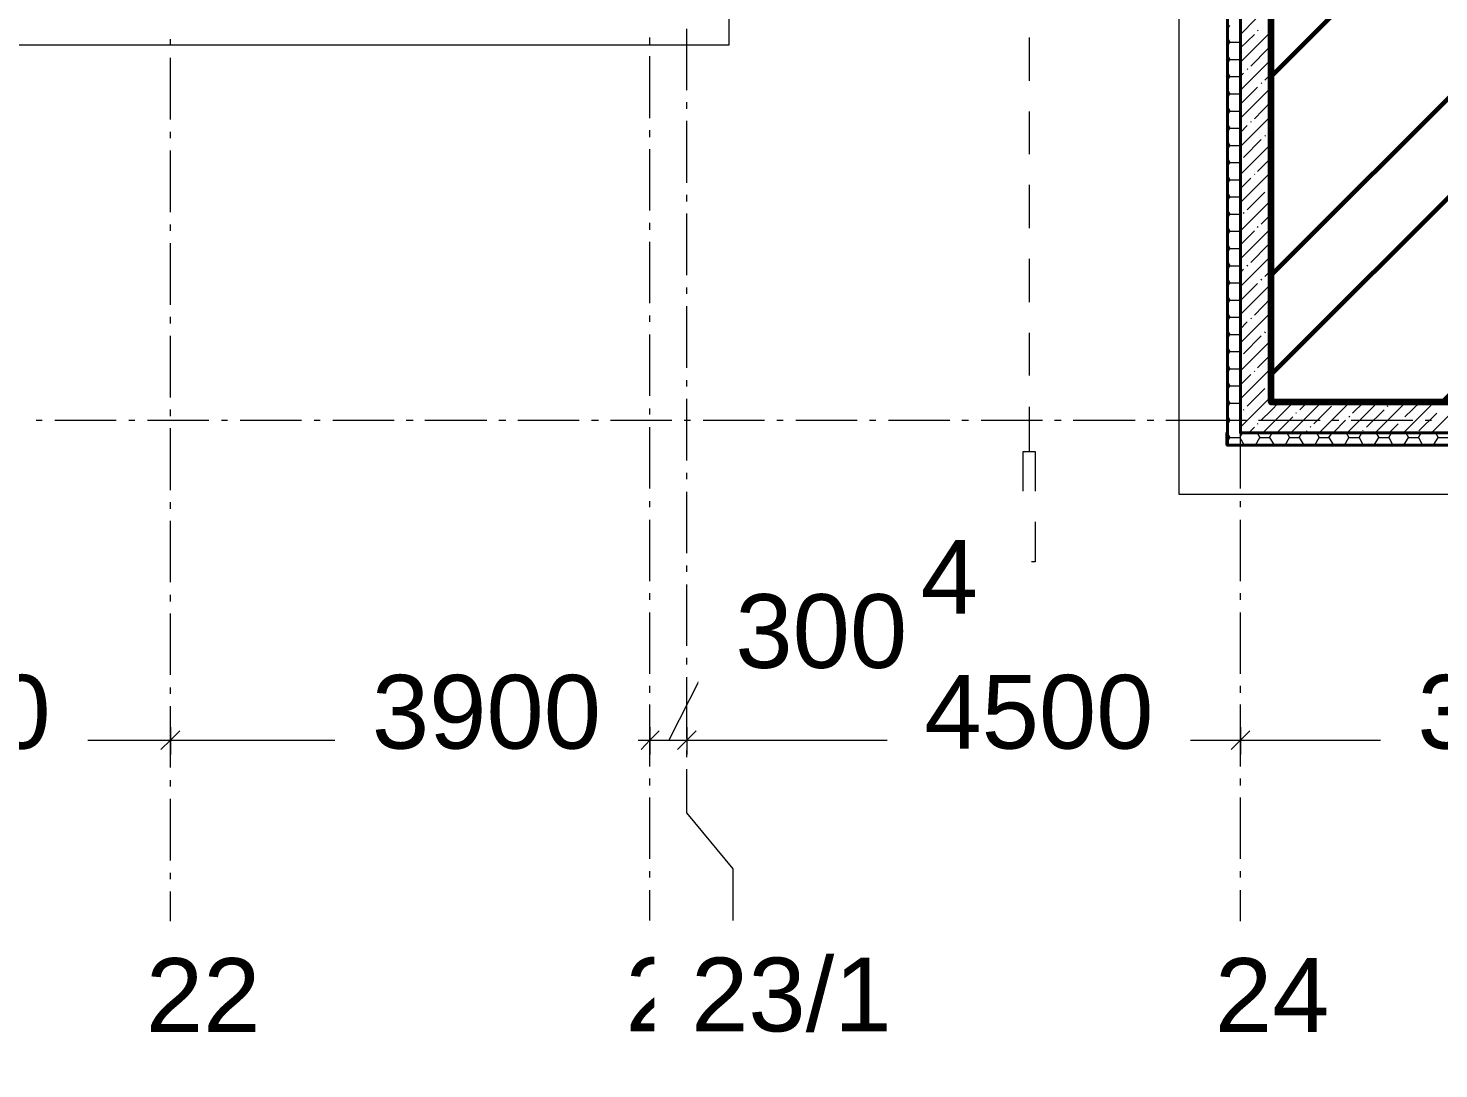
# Model space of a CAD drawing. Header units: millimetres. Extents: x -213911 to 415037, y -3642 to 107391.
# Drawn here: x -127343 to -115867, y -29 to 8437 of the extents above; entities that cross this region are included whole.
import ezdxf

# ---------------------------------------------------------------- set-up
doc = ezdxf.new("R2010")
doc.units = ezdxf.units.MM
for name, color, linetype, lineweight in [('9.1 Стен подвал шпак', 160, 'Continuous', 90), ('9.3 клининг подвал', 190, 'Continuous', 60), ('Оси', 7, 'Continuous', 9)]:
    doc.layers.add(name, color=color, linetype=linetype, lineweight=lineweight)
doc.styles.get("Standard").update_dxf_attribs({"font": 'arial.ttf'})

msp = doc.modelspace()

# ---------------------------------------------------------------- hatches: boundary and pattern name
at = {"layer": '9.3 клининг подвал'}
h = msp.add_hatch(dxfattribs=at)
h.set_pattern_fill('ANSI32', color=256, scale=180)
h.paths.add_polyline_path([(-99696.7, 15736), (-112626, 15736), (-112626, 16456.2), (-117358, 16456.2), (-117358, 15736), (-117230.9, 15736), (-117230.9, 5395.1), (-99696.7, 5395.1)])
h.paths.add_polyline_path([(-105220.9, 10652.4), (-105220.9, 10432.1), (-112626, 10432.1), (-112626, 10652.4)], flags=16)

# ---------------------------------------------------------------- linework, layer by layer
at = {"lineweight": 40}
for points in [[(-121873.9, 14698.1), (-121873.9, 17705.9), (-122094.2, 17705.9), (-122094.2, 13151.8), (-122094.2, 12901.9), (-117480.8, 12901.9), (-117480.8, 5145.1), (-117230.9, 5145.1), (-113206.4, 5145.1), (-113206.4, 5395.1), (-117230.9, 5395.1), (-117230.9, 12901.9), (-117230.9, 13151.8), (-117230.9, 15854.6), (-117480.8, 15854.6), (-117480.8, 13151.8), (-121873.9, 13151.8), (-121873.9, 14579.5)], [(-122034.9, 8690.9), (-122034.9, 8792.6), (-122034.9, 12791.7), (-122034.9, 12796), (-117586.7, 12796), (-117586.7, 12791.7), (-117586.7, 5145.1), (-117586.7, 5043.4), (-81632.9, 5043.4), (-81632.9, 5145.1), (-81632.9, 5043.4)], [(-117586.7, 5145.1), (-117591, 5145.1), (-117591, 5043.4)], [(-117591, 5145.1), (-117591, 5145.1)], [(-117489.3, 5145.1), (-117489.3, 5145.1)]]:
    msp.add_lwpolyline(points, dxfattribs=at)
at = {"layer": '9.1 Стен подвал шпак'}
msp.add_lwpolyline([(-112626, 15736), (-99696.7, 15736), (-99696.7, 5395.1), (-117230.9, 5395.1), (-117230.9, 15736), (-117358, 15736), (-117358, 16456.2), (-112626, 16456.2)], close=True, dxfattribs=at)
at = {"layer": 'Оси', "lineweight": 9}
for points in [[(-122034.9, 12402), (-117980.7, 12402), (-117980.7, 4645.2), (-81234.7, 4645.2), (-81234.7, 27161.4), (-86394.6, 27161.4), (-95083.3, 27161.4), (-113278.4, 27161.4), (-113278.4, 32867.8), (-122094.2, 32867.8), (-122094.2, 32465.3)], [(-104132.1, 26661.5), (-81734.6, 26661.5), (-81734.6, 5145.1), (-117489.3, 5145.1)], [(-122034.9, 8792.6), (-122034.9, 12791.7), (-117591, 12791.7), (-117591, 5145.1)], [(-168333.9, 5043.4), (-168333.9, 4645.2), (-130647.4, 4645.2), (-130647.4, 8301.2), (-121640.9, 8301.2), (-121640.9, 12300.3), (-122034.9, 12300.3)], [(-117480.8, 8385.9), (-117230.9, 8640.1)], [(-121984.1, 7932.6), (-121984.1, 8432.5)], [(-117586.7, 8424.1), (-117565.6, 8462.2)], [(-117480.8, 8161.4), (-117230.9, 8411.3)], [(-117480.8, 8275.8), (-117366.5, 8385.9)], [(-117341, 8415.6), (-117336.8, 8419.8)], [(-126186.5, 8297), (-126186.5, 8347.8)], [(-122284.9, 8305.4), (-122284.9, 8360.5)], [(-119196.6, 8008.9), (-119196.6, 8360.5)], [(-117586.7, 8360.5), (-117565.6, 8322.4), (-117489.3, 8322.4)], [(-117586.7, 8284.3), (-117565.6, 8322.4)], [(-117480.8, 8305.4), (-117480.8, 8360.5)], [(-117396.1, 8127.5), (-117256.3, 8271.5)], [(-126186.5, 7695.4), (-126186.5, 8195.3)], [(-122284.9, 7703.9), (-122284.9, 8208)], [(-117586.7, 8220.7), (-117565.6, 8182.6), (-117489.3, 8182.6)], [(-117586.7, 8144.5), (-117565.6, 8182.6)], [(-117480.8, 7703.9), (-117480.8, 8208)], [(-117480.8, 7932.6), (-117230.9, 8182.6)], [(-117586.7, 8080.9), (-117565.6, 8042.8), (-117489.3, 8042.8)], [(-117586.7, 8004.7), (-117565.6, 8042.8)], [(-117480.8, 8047), (-117455.4, 8072.4)], [(-117425.8, 8102.1), (-117421.5, 8106.3)], [(-117281.7, 8013.1), (-117230.9, 8068.2)], [(-117586.7, 7941.1), (-117565.6, 7903), (-117489.3, 7903)], [(-117480.8, 7818.3), (-117341, 7958.1)], [(-117480.8, 7703.9), (-117230.9, 7953.8)], [(-117311.4, 7987.7), (-117307.2, 7991.9)], [(-121984.1, 7780.1), (-121984.1, 7835.2)], [(-117586.7, 7864.9), (-117565.6, 7903)], [(-117366.5, 7699.6), (-117230.9, 7839.4)], [(-119196.6, 7411.6), (-119196.6, 7758.9)], [(-117586.7, 7801.3), (-117565.6, 7763.2), (-117489.3, 7763.2)], [(-117586.7, 7725.1), (-117565.6, 7763.2)], [(-117480.8, 7475.1), (-117230.9, 7725.1)], [(-126186.5, 7542.9), (-126186.5, 7593.7)], [(-122284.9, 7551.4), (-122284.9, 7606.4)], [(-121984.1, 7178.6), (-121984.1, 7682.7)], [(-117586.7, 7661.5), (-117565.6, 7623.4), (-117489.3, 7623.4)], [(-117586.7, 7585.3), (-117565.6, 7623.4)], [(-117480.8, 7589.5), (-117425.8, 7644.6)], [(-117480.8, 7551.4), (-117480.8, 7606.4)], [(-117396.1, 7674.2), (-117391.9, 7678.5)], [(-117256.3, 7585.3), (-117230.9, 7610.7)], [(-117586.7, 7521.7), (-117565.6, 7483.6), (-117489.3, 7483.6)], [(-117586.7, 7445.5), (-117565.6, 7483.6)], [(-117480.8, 7246.3), (-117230.9, 7496.3)], [(-117455.4, 7386.1), (-117311.4, 7530.2)], [(-117281.7, 7559.8), (-117277.5, 7564.1)], [(-126186.5, 6941.3), (-126186.5, 7441.2)], [(-122284.9, 6954), (-122284.9, 7453.9)], [(-117586.7, 7381.9), (-117565.6, 7343.8), (-117489.3, 7343.8)], [(-117480.8, 6954), (-117480.8, 7453.9)], [(-117480.8, 7360.7), (-117476.6, 7365)], [(-117341, 7271.8), (-117230.9, 7381.9)], [(-117586.7, 7305.7), (-117565.6, 7343.8)], [(-117586.7, 7242.1), (-117565.6, 7204), (-117489.3, 7204)], [(-117480.8, 7017.6), (-117230.9, 7267.5)], [(-117366.5, 7246.3), (-117362.2, 7250.6)], [(-119196.6, 6810), (-119196.6, 7161.6)], [(-117586.7, 7165.9), (-117565.6, 7204)], [(-117480.8, 7132), (-117396.1, 7216.7)], [(-117256.3, 7132), (-117247.8, 7136.2)], [(-121984.1, 7026.1), (-121984.1, 7081.1)], [(-117586.7, 7102.3), (-117565.6, 7064.2), (-117489.3, 7064.2)], [(-117586.7, 7026.1), (-117565.6, 7064.2)], [(-117480.8, 6788.8), (-117230.9, 7038.8)], [(-117425.8, 6958.3), (-117281.7, 7102.3)], [(-121984.1, 6428.7), (-121984.1, 6928.6)], [(-117586.7, 6962.5), (-117565.6, 6924.4), (-117489.3, 6924.4)], [(-117586.7, 6886.3), (-117565.6, 6924.4)], [(-117455.4, 6928.6), (-117451.2, 6937.1)], [(-117311.4, 6843.9), (-117230.9, 6924.4)], [(-126186.5, 6788.8), (-126186.5, 6839.7)], [(-122284.9, 6797.3), (-122284.9, 6852.4)], [(-117586.7, 6822.7), (-117565.6, 6784.6), (-117489.3, 6784.6)], [(-117586.7, 6746.5), (-117565.6, 6784.6)], [(-117480.8, 6797.3), (-117480.8, 6852.4)], [(-117480.8, 6560.1), (-117230.9, 6810)], [(-117480.8, 6674.4), (-117366.5, 6788.8)], [(-117341, 6814.2), (-117336.8, 6822.7)], [(-126186.5, 6187.3), (-126186.5, 6687.1)], [(-122284.9, 6200), (-122284.9, 6699.9)], [(-117586.7, 6682.9), (-117565.6, 6644.8), (-117489.3, 6644.8)], [(-117480.8, 6200), (-117480.8, 6699.9)], [(-117396.1, 6530.4), (-117256.3, 6674.4)], [(-119196.6, 6208.4), (-119196.6, 6560.1)], [(-117586.7, 6606.7), (-117565.6, 6644.8)], [(-117586.7, 6543.1), (-117565.6, 6505), (-117489.3, 6505)], [(-117480.8, 6335.5), (-117230.9, 6585.5)], [(-117586.7, 6466.9), (-117565.6, 6505)], [(-117480.8, 6449.9), (-117455.4, 6475.3)], [(-117425.8, 6500.8), (-117421.5, 6509.2)], [(-117281.7, 6416), (-117230.9, 6471.1)], [(-121984.1, 6276.2), (-121984.1, 6327.1)], [(-117586.7, 6403.3), (-117565.6, 6365.2), (-117489.3, 6365.2)], [(-117586.7, 6327.1), (-117565.6, 6365.2)], [(-117480.8, 6221.2), (-117341, 6361)], [(-117480.8, 6106.8), (-117230.9, 6356.7)], [(-117311.4, 6386.4), (-117307.2, 6394.8)], [(-117586.7, 6263.5), (-117565.6, 6225.4), (-117489.3, 6225.4)], [(-117586.7, 6187.3), (-117565.6, 6225.4)], [(-117366.5, 6102.5), (-117230.9, 6242.3)], [(-126186.5, 6034.8), (-126186.5, 6089.8)], [(-122284.9, 6047.5), (-122284.9, 6098.3)], [(-121984.1, 5674.7), (-121984.1, 6174.6)], [(-117586.7, 6123.7), (-117565.6, 6085.6), (-117489.3, 6085.6)], [(-117586.7, 6047.5), (-117565.6, 6085.6)], [(-117480.8, 5878), (-117230.9, 6128)], [(-117480.8, 6047.5), (-117480.8, 6098.3)], [(-117586.7, 5983.9), (-117565.6, 5945.8), (-117489.3, 5945.8)], [(-117480.8, 5992.4), (-117425.8, 6047.5)], [(-117396.1, 6072.9), (-117391.9, 6077.1)], [(-117256.3, 5988.2), (-117230.9, 6013.6)], [(-126186.5, 5433.2), (-126186.5, 5933.1)], [(-122284.9, 5445.9), (-122284.9, 5945.8)], [(-119196.6, 5611.1), (-119196.6, 5958.5)], [(-117586.7, 5907.7), (-117565.6, 5945.8)], [(-117480.8, 5445.9), (-117480.8, 5945.8)], [(-117480.8, 5649.2), (-117230.9, 5899.2)], [(-117455.4, 5789), (-117311.4, 5933.1)], [(-117281.7, 5958.5), (-117277.5, 5967)], [(-117586.7, 5844.1), (-117565.6, 5806), (-117489.3, 5806)], [(-117586.7, 5767.9), (-117565.6, 5806)], [(-117480.8, 5763.6), (-117476.6, 5763.6)], [(-117341, 5674.7), (-117230.9, 5784.8)], [(-117586.7, 5704.3), (-117565.6, 5666.2), (-117489.3, 5666.2)], [(-117586.7, 5628.1), (-117565.6, 5666.2)], [(-117480.8, 5420.5), (-117230.9, 5670.4)], [(-117366.5, 5645), (-117362.2, 5649.2)], [(-121984.1, 5522.2), (-121984.1, 5573)], [(-117586.7, 5564.5), (-117565.6, 5526.4), (-117489.3, 5526.4)], [(-117586.7, 5488.3), (-117565.6, 5526.4)], [(-117480.8, 5534.9), (-117396.1, 5619.6)], [(-117256.3, 5530.6), (-117247.8, 5539.1)], [(-121984.1, 4920.6), (-121984.1, 5420.5)], [(-117586.7, 5424.7), (-117565.6, 5386.6), (-117489.3, 5386.6)], [(-117480.8, 5191.7), (-117230.9, 5441.7)], [(-117425.8, 5361.2), (-117281.7, 5505.2)], [(-117298.7, 5145.1), (-117230.9, 5212.9), (-117048.7, 5395.1)], [(-117069.9, 5145.1), (-116820, 5395.1)], [(-116997.9, 5331.5), (-116934.4, 5395.1)], [(-116841.2, 5145.1), (-116591.2, 5395.1)], [(-116714.1, 5390.8), (-116705.6, 5395.1)], [(-116612.4, 5145.1), (-116362.4, 5395.1)], [(-116570, 5306.1), (-116476.8, 5395.1)], [(-116383.6, 5145.1), (-116133.7, 5395.1)], [(-116256.5, 5390.8), (-116248.1, 5395.1)], [(-116154.9, 5145.1), (-115904.9, 5395.1)], [(-116142.2, 5276.4), (-116019.3, 5395.1)], [(-115926.1, 5145.1), (-115676.2, 5395.1)], [(-126186.5, 5280.7), (-126186.5, 5335.8)], [(-122284.9, 5293.4), (-122284.9, 5344.2)], [(-119196.6, 4992.6), (-119196.6, 5356.9)], [(-117586.7, 5348.5), (-117565.6, 5386.6)], [(-117586.7, 5284.9), (-117565.6, 5246.8), (-117489.3, 5246.8)], [(-117480.8, 5293.4), (-117480.8, 5344.2)], [(-117455.4, 5331.5), (-117451.2, 5335.8)], [(-117311.4, 5246.8), (-117230.9, 5327.3), (-117167.4, 5390.8)], [(-117027.6, 5306.1), (-117023.3, 5310.3)], [(-116883.5, 5217.1), (-116739.5, 5361.2)], [(-116599.7, 5276.4), (-116591.2, 5280.7)], [(-116455.6, 5191.7), (-116311.6, 5331.5)], [(-116286.2, 5361.2), (-116277.7, 5365.4)], [(-116027.8, 5162.1), (-115883.7, 5306.1)], [(-127279.5, 5246.8), (-127228.7, 5246.8)], [(-127127, 5246.8), (-126627.1, 5246.8)], [(-126525.4, 5246.8), (-126474.6, 5246.8)], [(-126372.9, 5246.8), (-125873, 5246.8)], [(-126186.5, 4679.1), (-126186.5, 5183.2)], [(-125771.4, 5246.8), (-125720.5, 5246.8)], [(-125618.9, 5246.8), (-125119, 5246.8)], [(-125017.3, 5246.8), (-124966.5, 5246.8)], [(-124864.8, 5246.8), (-124364.9, 5246.8)], [(-124267.5, 5246.8), (-124212.4, 5246.8)], [(-124115, 5246.8), (-123610.8, 5246.8)], [(-123513.4, 5246.8), (-123458.3, 5246.8)], [(-123360.9, 5246.8), (-122861, 5246.8)], [(-122759.3, 5246.8), (-122704.3, 5246.8)], [(-122606.8, 5246.8), (-122106.9, 5246.8)], [(-122284.9, 4691.8), (-122284.9, 5191.7)], [(-122005.3, 5246.8), (-121954.4, 5246.8)], [(-121852.7, 5246.8), (-121352.9, 5246.8)], [(-121251.2, 5246.8), (-121200.4, 5246.8)], [(-121098.7, 5246.8), (-120598.8, 5246.8)], [(-120497.1, 5246.8), (-120446.3, 5246.8)], [(-120344.6, 5246.8), (-119844.7, 5246.8)], [(-119747.3, 5246.8), (-119692.2, 5246.8)], [(-119590.5, 5246.8), (-119090.7, 5246.8)], [(-118993.2, 5246.8), (-118938.1, 5246.8)], [(-118840.7, 5246.8), (-118336.6, 5246.8)], [(-118239.1, 5246.8), (-118184.1, 5246.8)], [(-118086.6, 5246.8), (-117586.7, 5246.8)], [(-117586.7, 5208.7), (-117565.6, 5246.8)], [(-117485.1, 5246.8), (-117430, 5246.8)], [(-117480.8, 4691.8), (-117480.8, 5191.7)], [(-117413.1, 5145.1), (-117366.5, 5191.7)], [(-117341, 5217.1), (-117336.8, 5221.4)], [(-117332.6, 5246.8), (-116832.7, 5246.8)], [(-117184.3, 5145.1), (-117053, 5276.4)], [(-116913.2, 5191.7), (-116908.9, 5196)], [(-116731, 5246.8), (-116680.2, 5246.8)], [(-116726.8, 5145.1), (-116625.1, 5246.8)], [(-116578.5, 5246.8), (-116078.6, 5246.8)], [(-116485.3, 5162.1), (-116481.1, 5166.3)], [(-116269.2, 5145.1), (-116197.2, 5217.1)], [(-116171.8, 5246.8), (-116163.3, 5251)], [(-115976.9, 5246.8), (-115926.1, 5246.8)], [(-117591, 5149.4), (-117586.7, 5145.1), (-117565.6, 5107), (-117485.1, 5107), (-117451.2, 5043.4)], [(-117591, 5145.1), (-117591, 5145.1)], [(-117586.7, 5068.9), (-117565.6, 5107)], [(-117485.1, 5107), (-117463.9, 5145.1)], [(-117358, 5043.4), (-117324.1, 5107)], [(-117345.3, 5145.1), (-117324.1, 5107), (-117243.6, 5107), (-117205.5, 5043.4)], [(-117243.6, 5107), (-117222.4, 5145.1)], [(-117116.5, 5043.4), (-117082.6, 5107)], [(-117103.8, 5145.1), (-117082.6, 5107), (-117002.1, 5107), (-116964, 5043.4)], [(-117002.1, 5107), (-116981, 5145.1)], [(-116955.5, 5145.1), (-116938.6, 5162.1)], [(-116875, 5043.4), (-116841.2, 5107)], [(-116862.3, 5145.1), (-116841.2, 5107), (-116760.7, 5107), (-116722.5, 5043.4)], [(-116760.7, 5107), (-116735.2, 5145.1)], [(-116633.6, 5043.4), (-116599.7, 5107)], [(-116620.9, 5145.1), (-116599.7, 5107), (-116515, 5107), (-116481.1, 5043.4)], [(-116515, 5107), (-116493.8, 5145.1)], [(-116392.1, 5043.4), (-116354, 5107)], [(-116379.4, 5145.1), (-116354, 5107), (-116273.5, 5107), (-116239.6, 5043.4)], [(-116273.5, 5107), (-116252.3, 5145.1)], [(-116150.6, 5043.4), (-116112.5, 5107)], [(-116133.7, 5145.1), (-116112.5, 5107), (-116032, 5107), (-115998.1, 5043.4)], [(-116032, 5107), (-116010.8, 5145.1)], [(-115909.2, 5043.4), (-115871, 5107)], [(-115892.2, 5145.1), (-115871, 5107), (-115790.5, 5107), (-115756.6, 5043.4)], [(-119247.4, 4670.7), (-119247.4, 4992.6), (-119150, 4992.6), (-119150, 4670.7)], [(-117591, 5043.4), (-117586.7, 5043.4)], [(-121984.1, 4768.1), (-121984.1, 4818.9)], [(-121984.1, 4166.5), (-121984.1, 4666.4)], [(-126186.5, 4526.6), (-126186.5, 4581.7)], [(-122284.9, 4539.3), (-122284.9, 4590.2)], [(-117480.8, 4539.3), (-117480.8, 4590.2)], [(-126186.5, 3929.3), (-126186.5, 4429.2)], [(-122284.9, 3937.8), (-122284.9, 4437.7)], [(-119150, 4420.7), (-119150, 4094.5), (-119247.4, 4094.5), (-119247.4, 4420.7)], [(-117480.8, 3937.8), (-117480.8, 4437.7)], [(-119874.4, 4297.9), (-120251.4, 4297.9)], [(-119247.4, 4297.9), (-119624.4, 4297.9)], [(-121984.1, 4014), (-121984.1, 4064.9)], [(-126186.5, 3772.5), (-126186.5, 3827.6)], [(-122284.9, 3785.3), (-122284.9, 3840.3)], [(-117480.8, 3785.3), (-117480.8, 3840.3)]]:
    msp.add_lwpolyline(points, dxfattribs=at)
msp.add_lwpolyline([(-119747.3, 4365.6), (-119247.4, 4297.9), (-119747.3, 4234.3)], close=True, dxfattribs=at)
at = {"layer": 'Оси'}
for points in [[(-121984.1, 3412.5), (-121984.1, 3912.3)], [(-126186.5, 3175.2), (-126186.5, 3675.1)], [(-122284.9, 3183.7), (-122284.9, 3683.6)], [(-117480.8, 3183.7), (-117480.8, 3683.6)], [(-121119.9, 3302.3), (-121797.7, 3302.3), (-122132.3, 2645.7)], [(-121984.1, 3259.9), (-121984.1, 3315)], [(-121984.1, 2658.4), (-121984.1, 3158.3)], [(-126186.5, 3022.7), (-126186.5, 3073.5)], [(-122284.9, 3031.2), (-122284.9, 3086.3)], [(-117480.8, 3031.2), (-117480.8, 3086.3)], [(-126186.5, 2421.2), (-126186.5, 2921)], [(-122284.9, 2429.6), (-122284.9, 2933.7)], [(-117480.8, 2429.6), (-117480.8, 2933.7)], [(-150202.4, 2645.7), (-146402.4, 2645.7), (-145699.1, 2645.7), (-141195.9, 2645.7), (-140395.2, 2645.7), (-136294.4, 2645.7), (-134892.2, 2645.7), (-133091.8, 2645.7), (-131291.3, 2645.7), (-126186.5, 2645.7), (-122284.9, 2645.7), (-121984.1, 2645.7), (-117480.8, 2645.7), (-113977.4, 2645.7), (-112176.9, 2645.7), (-108224.4, 2645.7), (-106123.2, 2645.7), (-101018.4, 2645.7), (-99616.2, 2645.7), (-96117, 2645.7), (-90859.7, 2645.7), (-85606.6, 2645.7), (-81683.7, 2645.7)], [(-126110.3, 2721.9), (-126186.5, 2645.7), (-126262.8, 2569.4)], [(-126186.5, 2751.6), (-126186.5, 2645.7), (-126186.5, 2527.1)], [(-122208.6, 2721.9), (-122284.9, 2645.7), (-122356.9, 2569.4)], [(-122284.9, 2751.6), (-122284.9, 2645.7), (-122284.9, 2527.1)], [(-121907.8, 2721.9), (-121984.1, 2645.7), (-122060.3, 2569.4)], [(-121984.1, 2751.6), (-121984.1, 2645.7), (-121984.1, 2527.1)], [(-117404.6, 2721.9), (-117480.8, 2645.7), (-117557.1, 2569.4)], [(-117480.8, 2751.6), (-117480.8, 2645.7), (-117480.8, 2527.1)], [(-121984.1, 2505.9), (-121984.1, 2561)], [(-126186.5, 2268.6), (-126186.5, 2319.5)], [(-122284.9, 2277.1), (-122284.9, 2332.2)], [(-121607, 845.2), (-121607, 1599.3), (-121984.1, 2052.6), (-121984.1, 2408.4)], [(-117480.8, 2277.1), (-117480.8, 2332.2)], [(-126186.5, 1667.1), (-126186.5, 2167)], [(-122284.9, 1679.8), (-122284.9, 2179.7)], [(-117480.8, 1679.8), (-117480.8, 2179.7)], [(-126186.5, 1514.6), (-126186.5, 1565.4)], [(-122284.9, 1527.3), (-122284.9, 1578.1)], [(-117480.8, 1527.3), (-117480.8, 1578.1)]]:
    msp.add_lwpolyline(points, dxfattribs=at)
for points in [[(-126444.9, 586.8, -0.4180328), (-126186.5, 845.2), (-126186.5, 1412.9)], [(-122543.3, 586.8, -0.4180328), (-122284.9, 845.2), (-122284.9, 1425.6)], [(-117739.3, 586.8, -0.4180328), (-117480.8, 845.2), (-117480.8, 1425.6)], [(-121344.4, 586.8, 0.4118986), (-121602.8, 845.2, 0.4180328), (-121861.2, 586.8)]]:
    msp.add_lwpolyline(points, format="xyb", dxfattribs=at)
for centre in [(-126187.8, 588.1), (-122286.2, 588.1), (-117482.2, 588.1)]:
    msp.add_arc(centre, 264, 270.28622, 359.71378, dxfattribs=at)
for points in [[(-126186.5, 845.2), (-126042.5, 845.2), (-125923.9, 730.9), (-125923.9, 586.8)], [(-122284.9, 845.2), (-122140.8, 845.2), (-122022.2, 730.9), (-122022.2, 586.8)], [(-117480.8, 845.2), (-117336.8, 845.2), (-117218.2, 730.9), (-117218.2, 586.8)], [(-126186.5, 324.2), (-126330.6, 324.2), (-126444.9, 442.8), (-126444.9, 586.8)], [(-122284.9, 324.2), (-122428.9, 324.2), (-122543.3, 442.8), (-122543.3, 586.8)], [(-121602.8, 324.2), (-121746.8, 324.2), (-121861.2, 442.8), (-121861.2, 586.8)], [(-121344.4, 586.8), (-121344.4, 442.8), (-121463, 324.2), (-121602.8, 324.2)], [(-117480.8, 324.2), (-117624.9, 324.2), (-117739.3, 442.8), (-117739.3, 586.8)]]:
    msp.add_open_spline(points, degree=3, dxfattribs=at)

# ---------------------------------------------------------------- next in the draw order: texts
at = {"char_height": 600, "attachment_point": 4, "bg_fill": 3, "box_fill_scale": 1.5, "bg_fill_color": 256, "bg_fill_transparency": 0}
for s, insert in [('300', (-121589.9, 3528.2)), ('5100', (-129025.1, 2871.6)), ('3900', (-124547.1, 2871.6)), ('3500', (-116040.1, 2871.6)), ('22', (-126385.7, 571.4)), ('23', (-122483.9, 571.4)), ('24', (-117688.2, 571.4))]:
    msp.add_mtext(s, dxfattribs=dict(at, insert=insert))

# ---------------------------------------------------------------- next in the draw order: texts
for s, insert in [('4500', (-120052.1, 2871.6)), ('23/1', (-121950.1, 571.4))]:
    msp.add_mtext(s, dxfattribs=dict(at, insert=insert))

# ---------------------------------------------------------------- next in the draw order: texts
at = {"insert": (-120081.8, 3973.3), "char_height": 600, "attachment_point": 4, "bg_fill": 3, "box_fill_scale": 1.5, "bg_fill_color": 256, "bg_fill_transparency": 0}
msp.add_mtext('4', dxfattribs=at)

doc.saveas('drawing.dxf')
